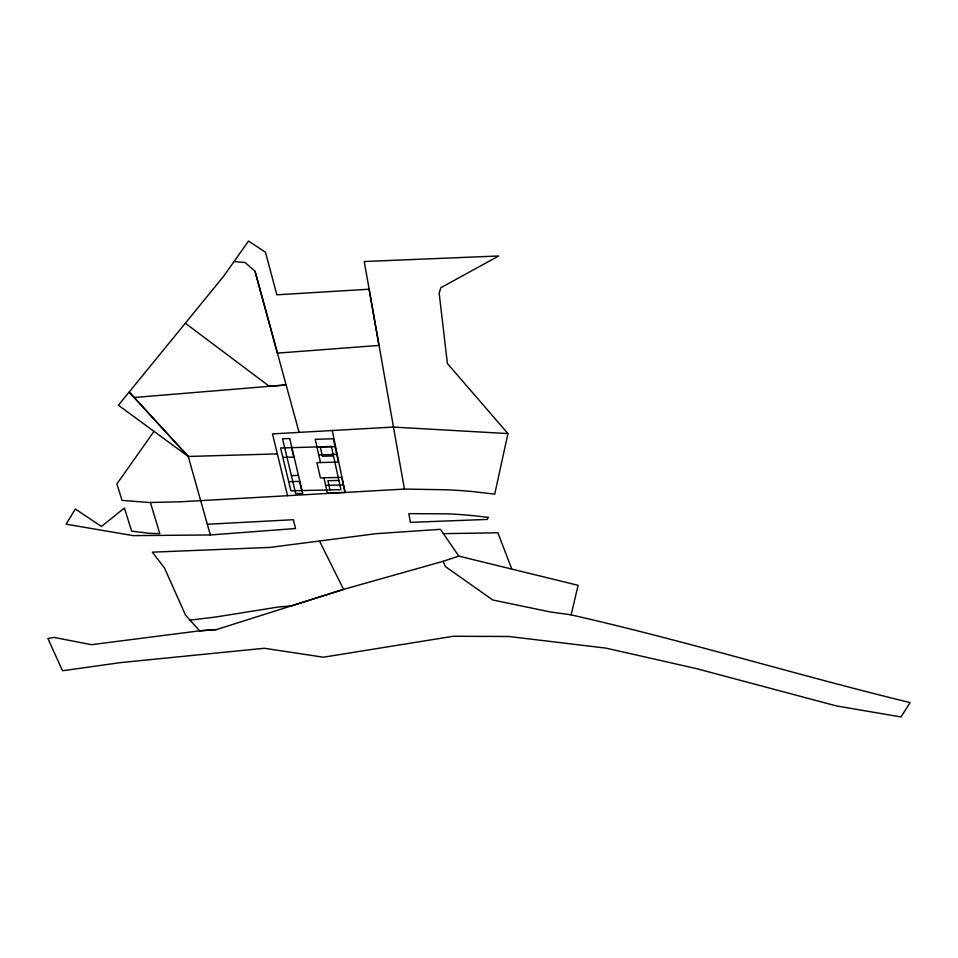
<?xml version="1.0" encoding="UTF-8"?>
<svg xmlns="http://www.w3.org/2000/svg" width="958" height="958" viewBox="0 0 958 958"><rect width="100%" height="100%" fill="white"/><g stroke="black" fill="none" stroke-linecap="round" stroke-linejoin="round"><path stroke-width="1.44" d="M404.42 489.071L364.244 261.51L498.663 255.978L440.776 287.759L439.159 293.208L447.398 363.501L507.944 433.579L494.723 494.124L472.965 491.61A379.152 263.881 12.8 0 0 446.715 489.778L404.42 489.071L179.984 501.812L149.089 502.495L122.037 500.399L116.9 483.922L154.01 431.375M443.099 561.316L445.422 566.609L492.843 600.019L550.311 611.958L571.112 614.856L578.105 585.302L458.798 556.119L443.099 561.316L343.587 589.386L291.328 605.887L277.76 607.097L215.945 616.988L189.995 620.137L185.589 615.204L164.465 567.95L152.334 552.167L269.797 547.425L376.29 533.666L440.441 529.319L458.798 556.119M234.027 261.57L248.529 241.045L265.45 252.182L276.862 294.813L369.093 289.22L378.937 345.431L277.413 353.131L255.02 271.246L245.008 262.492L234.027 261.57L223.549 276.347L118.385 405.258L188.223 456.463L277.353 453.9M571.112 614.856C684.97 640.71 796.661 675.007 910.1 702.585L901.023 716.955L836.502 705.95L696.334 668.588L605.887 648.111L509.009 636.507L453.326 636.256L323.421 657.212L264.3 648.267L120.732 662.589L62.498 670.756L47.9 638.519L53.971 637.405L91.477 644.686L199.575 630.831L216.412 629.586L343.587 589.386L319.577 541.174M207.335 524.265L293.376 519.703L295.519 528.517L210.353 534.959L188.223 456.463L129.186 392.061L134.192 397.498L286.119 384.936L269.366 386.325L185.469 323.313M210.353 534.959L133.078 535.618L66.114 524.194L75.323 509.033L101.428 526.469L124.42 508.039L131.641 531.115L149.723 533.366L159.806 533.63L150.394 502.459M216.412 629.598L199.575 630.831L189.995 620.137M316.978 447.111L335.025 446.572M318.739 454.858L336.725 454.343M282.838 457.385L294.106 457.11M333.492 455.948L322.403 456.259L320.271 446.811M291.376 475.587L298.441 475.408M288.717 481.682L299.567 481.407L301.746 490.568M338.881 480.437L327.911 480.712L329.971 489.897M325.648 485.359L343.419 484.928M332.27 430.513L345.072 492.448L327.349 492.867L323.936 477.803M443.41 533.654L497.885 532.792L511.572 568.501M507.944 433.579L393.235 427.076L272.479 433.89L287.532 495.693M134.192 397.498L188.223 456.463M255.02 271.246L299.1 432.393M291.567 447.661L293.807 457.074M320.475 462.558L315.218 439.315L333.312 438.764L338.414 462.067L316.942 462.654L320.415 477.898L341.766 477.359L345.072 492.46M488.101 517.356L487.394 519.416L410.419 522.361L408.85 513.644L448.584 513.871A354.735 246.362 12.8 0 1 477.611 516.123L488.101 517.356M289.699 438.524L282.538 438.752L295.699 493.598L302.716 493.43L289.699 438.524M331.396 446.476L280.574 447.985L290.921 490.819L340.916 489.646L331.396 446.476"/></g></svg>
